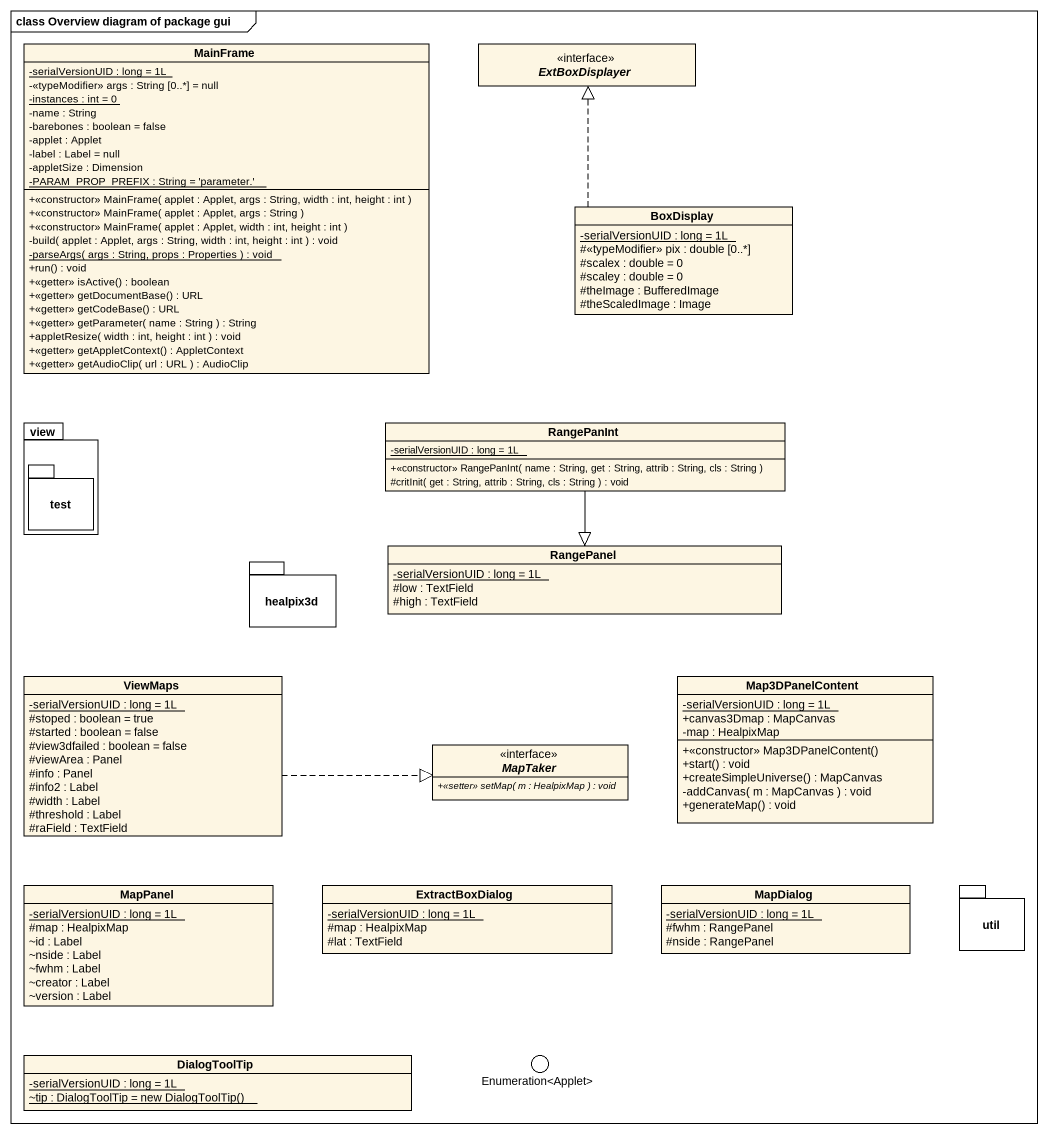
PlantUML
@startuml
mainframe class Overview diagram of package gui
allowmixing
hide circle
hide empty members
skinparam classAttributeIconSize 0
class "MainFrame" as MainFrame_ {
  {static} -serialVersionUID : long = 1L
  -<<typeModifier>> args : String [0..*] = null
  {static} -instances : int = 0
  -name : String
  -barebones : boolean = false
  -applet : Applet
  -label : Label = null
  -appletSize : Dimension
  {static} -PARAM_PROP_PREFIX : String = 'parameter.'
  +<<constructor>> MainFrame( applet : Applet, args : String, width : int, height : int )
  +<<constructor>> MainFrame( applet : Applet, args : String )
  +<<constructor>> MainFrame( applet : Applet, width : int, height : int )
  -build( applet : Applet, args : String, width : int, height : int ) : void
  {static} -parseArgs( args : String, props : Properties ) : void
  +run() : void
  +<<getter>> isActive() : boolean
  +<<getter>> getDocumentBase() : URL
  +<<getter>> getCodeBase() : URL
  +<<getter>> getParameter( name : String ) : String
  +appletResize( width : int, height : int ) : void
  +<<getter>> getAppletContext() : AppletContext
  +<<getter>> getAudioClip( url : URL ) : AudioClip
}
interface ExtBoxDisplayer
class BoxDisplay {
  {static} -serialVersionUID : long = 1L
  #<<typeModifier>> pix : double [0..*]
  #scalex : double = 0
  #scaley : double = 0
  #theImage : BufferedImage
  #theScaledImage : Image
}
package view {
  package test {
  }
}
class RangePanInt {
  {static} -serialVersionUID : long = 1L
  +<<constructor>> RangePanInt( name : String, get : String, attrib : String, cls : String )
  #critInit( get : String, attrib : String, cls : String ) : void
}
package healpix3d {
}
class RangePanel {
  {static} -serialVersionUID : long = 1L
  #low : TextField
  #high : TextField
}
class ViewMaps {
  {static} -serialVersionUID : long = 1L
  #stoped : boolean = true
  #started : boolean = false
  #view3dfailed : boolean = false
  #viewArea : Panel
  #info : Panel
  #info2 : Label
  #width : Label
  #threshold : Label
  #raField : TextField
}
class Map3DPanelContent {
  {static} -serialVersionUID : long = 1L
  +canvas3Dmap : MapCanvas
  -map : HealpixMap
  +<<constructor>> Map3DPanelContent()
  +start() : void
  +createSimpleUniverse() : MapCanvas
  -addCanvas( m : MapCanvas ) : void
  +generateMap() : void
}
interface MapTaker {
  {abstract} +<<setter>> setMap( m : HealpixMap ) : void
}
class MapPanel {
  {static} -serialVersionUID : long = 1L
  #map : HealpixMap
  ~id : Label
  ~nside : Label
  ~fwhm : Label
  ~creator : Label
  ~version : Label
}
class ExtractBoxDialog {
  {static} -serialVersionUID : long = 1L
  #map : HealpixMap
  #lat : TextField
}
class MapDialog {
  {static} -serialVersionUID : long = 1L
  #fwhm : RangePanel
  #nside : RangePanel
}
package util {
}
class DialogToolTip {
  {static} -serialVersionUID : long = 1L
  {static} {field} ~tip : DialogToolTip = new DialogToolTip()
}
() "Enumeration<Applet>" as Enumeration_Applet
BoxDisplay .up.|> ExtBoxDisplayer
RangePanInt --|> RangePanel
ViewMaps .right.|> MapTaker
@enduml
